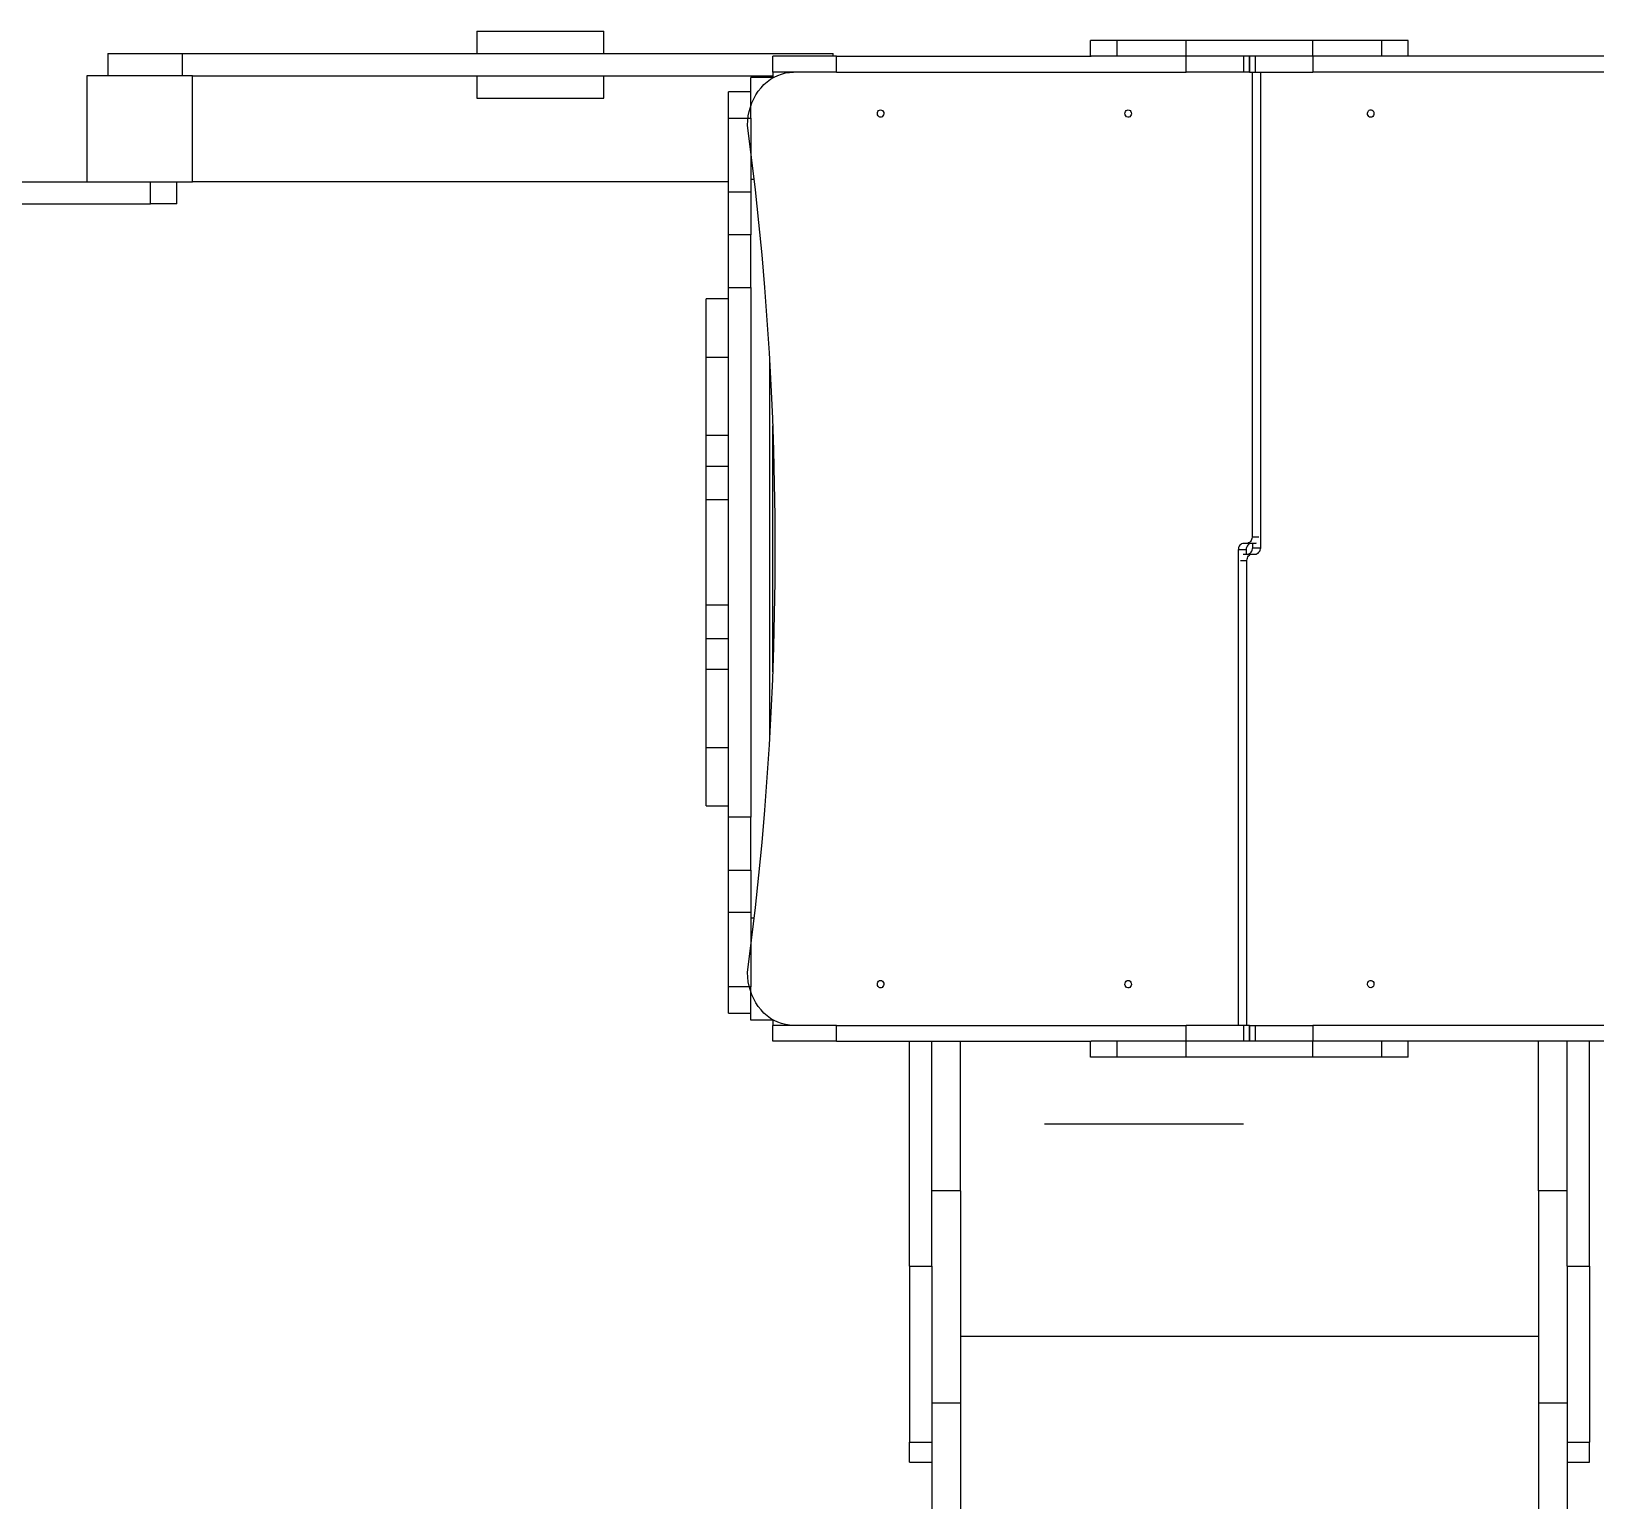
# Model space of a CAD drawing. Header units: millimetres. Extents: x -9796 to 8770, y -5907 to 5265.
# Drawn here: x 4438 to 5914, y -956 to 431 of the extents above; entities that cross this region are included whole.
import ezdxf

# ---------------------------------------------------------------- set-up
doc = ezdxf.new("R2010")
doc.units = ezdxf.units.MM
for name, color, linetype in [('DIKOM_ОБЪЕКТ', 7, 'Continuous'), ('DIKOM_РАЗМЕР_ЗОНА', 7, 'Continuous'), ('DIKOM_РАЗМЕР_ОБЪЕКТА', 7, 'Continuous')]:
    doc.layers.add(name, color=color, linetype=linetype)
doc.styles.add('style1', font='arial.ttf', dxfattribs={"width": 0.8})
doc.dimstyles.new('1-50', dxfattribs={"dimtxt": 300, "dimasz": 200, "dimexe": 100, "dimexo": 0, "dimgap": 100, "dimtad": 1, "dimdec": 0, "dimtxsty": 'style1', "dimcen": 0, "dimclrd": 7, "dimclre": 7, "dimadec": 1, "dimazin": 2, "dimtfac": 1, "dimtdec": 0, "dimtmove": 0, "dimatfit": 3, "dimfxl": 0, "dimlwd": 25, "dimlwe": 18, "dimarcsym": 0})

# ---------------------------------------------------------------- blocks, each defined once
blk = doc.blocks.new('*D5')
at = {"layer": 'Defpoints', "color": 0, "transparency": 16777216}
for p in [(7270, 166.7), (-5222.8, -386.2), (-5222.8, -5176.4)]:
    blk.add_point(p, dxfattribs=at)
at = {"layer": 'DIKOM_РАЗМЕР_ОБЪЕКТА', "color": 7, "lineweight": 18, "transparency": 16777216}
for p, q in [((7270, 166.7), (7270, -5276.4)), ((-5222.8, -386.2), (-5222.8, -5276.4))]:
    blk.add_line(p, q, dxfattribs=at)
at = {"layer": 'DIKOM_РАЗМЕР_ОБЪЕКТА', "color": 7, "lineweight": 25, "transparency": 16777216}
blk.add_line((7070, -5176.4), (-5022.8, -5176.4), dxfattribs=at)
at = {"layer": 'DIKOM_РАЗМЕР_ОБЪЕКТА', "color": 7, "transparency": 16777216}
for points in [[(-5022.8, -5143.1), (-5022.8, -5209.7), (-5222.8, -5176.4)], [(7070, -5143.1), (7070, -5209.7), (7270, -5176.4)]]:
    blk.add_solid(points, dxfattribs=at)
at = {"layer": 'DIKOM_РАЗМЕР_ОБЪЕКТА', "color": 0, "transparency": 16777216, "insert": (1312.2, -4923.2), "char_height": 300, "attachment_point": 5, "style": 'style1'}
blk.add_mtext('12500', dxfattribs=at)
blk = doc.blocks.new('*D6')
at = {"layer": 'Defpoints', "color": 0, "transparency": 16777216}
for p in [(8770, -68.6), (-8225.6, -387.7), (-8225.6, -5806.9)]:
    blk.add_point(p, dxfattribs=at)
at = {"layer": 'DIKOM_РАЗМЕР_ЗОНА', "color": 7, "lineweight": 18, "transparency": 16777216}
for p, q in [((8770, -68.6), (8770, -5906.9)), ((-8225.6, -387.7), (-8225.6, -5906.9))]:
    blk.add_line(p, q, dxfattribs=at)
at = {"layer": 'DIKOM_РАЗМЕР_ЗОНА', "color": 7, "lineweight": 25, "transparency": 16777216}
blk.add_line((8570, -5806.9), (-8025.6, -5806.9), dxfattribs=at)
at = {"layer": 'DIKOM_РАЗМЕР_ЗОНА', "color": 7, "transparency": 16777216}
for points in [[(-8025.6, -5773.6), (-8025.6, -5840.2), (-8225.6, -5806.9)], [(8570, -5773.6), (8570, -5840.2), (8770, -5806.9)]]:
    blk.add_solid(points, dxfattribs=at)
at = {"layer": 'DIKOM_РАЗМЕР_ЗОНА', "color": 0, "transparency": 16777216, "insert": (1304.1, -5553.7), "char_height": 300, "attachment_point": 5, "style": 'style1'}
blk.add_mtext('17000', dxfattribs=at)

msp = doc.modelspace()

# ---------------------------------------------------------------- linework, layer by layer
at = {"layer": 'DIKOM_ОБЪЕКТ', "color": 7, "linetype": 'Continuous', "lineweight": 15}
for p, q in [((4858.4, 430.8), (4858.4, 409.8)), ((4858.4, 430.8), (4978.4, 430.8)), ((4978.4, 409.8), (4978.4, 430.8)), ((5438.1, 407.2), (5438.1, 422.2)), ((5463.2, 422.2), (5438.1, 422.2)), ((5438.1, 407.2), (5438.1, 422.2)), ((5438.1, 422.2), (5438.1, 422.2)), ((5463.2, 407.2), (5463.2, 422.2)), ((5528.2, 422.2), (5463.2, 422.2)), ((5528.2, 407.2), (5528.2, 422.2)), ((5648.1, 422.2), (5528.2, 422.2)), ((5648.1, 407.2), (5648.1, 422.2)), ((5713.1, 422.2), (5648.1, 422.2)), ((5713.1, 407.2), (5713.1, 422.2)), ((5738.1, 422.2), (5713.1, 422.2)), ((5738.1, 407.2), (5738.1, 422.2)), ((5738.1, 407.2), (5738.1, 422.2)), ((5738.1, 422.2), (5738.1, 422.2)), ((4510.1, 409.8), (4510.1, 388.8)), ((4510.1, 409.8), (4580.1, 409.8)), ((4580.1, 409.8), (4580.1, 388.8)), ((4580.1, 409.8), (5194.9, 409.8)), ((5138.1, 392.2), (5138.1, 407.2)), ((5198.2, 407.2), (5138.1, 407.2)), ((5194.9, 407.2), (5194.9, 409.8)), ((5198.2, 392.2), (5198.2, 407.2)), ((5198.2, 407.2), (5438.5, 407.2)), ((5463.2, 407.2), (5438.5, 407.2)), ((5528.2, 407.2), (5463.2, 407.2)), ((5648.1, 407.2), (5528.2, 407.2)), ((5528.2, 392.2), (5528.2, 407.2)), ((5582.9, 392.2), (5582.9, 407.2)), ((5588.1, 407.2), (5588.1, 392.2)), ((5588.1, 392.2), (5588.1, 407.2)), ((5593.4, 407.2), (5593.4, 392.2)), ((5713.1, 407.2), (5648.1, 407.2)), ((5648.1, 407.2), (5648.1, 392.2)), ((5737.8, 407.2), (5713.1, 407.2)), ((5978.1, 407.2), (5737.8, 407.2)), ((4490.1, 388.8), (4490.1, 288.8)), ((4590.1, 388.8), (4490.1, 388.8)), ((4490.1, 388.8), (4490.1, 388.8)), ((4510.1, 388.8), (4490.1, 388.8)), ((4590.1, 288.8), (4590.1, 388.8)), ((4590.1, 388.8), (5138.1, 388.8)), ((4858.4, 388.8), (4858.4, 367.8)), ((4978.4, 367.8), (4978.4, 388.8)), ((5138.1, 387.2), (5117.1, 387.2)), ((5117.1, 360.5), (5117.1, 387.2)), ((5138.1, 392.2), (5138.1, 387)), ((5198.2, 392.2), (5138.1, 392.2)), ((5198.2, 392.2), (5528.2, 392.2)), ((5582.9, 392.2), (5528.2, 392.2)), ((5588.1, 392.2), (5582.9, 392.2)), ((5588.1, 392.2), (5593.4, 392.2)), ((5590.5, 392.2), (5590.5, -46.8)), ((5593.4, 392.2), (5648.1, 392.2)), ((5598.7, -56.8), (5598.7, 392.2)), ((5978.1, 392.2), (5648.1, 392.2)), ((5117.1, 373.8), (5096.1, 373.8)), ((5096.1, 348.8), (5096.1, 373.8)), ((5117.1, 348.8), (5117.1, 373.8)), ((4858.4, 367.8), (4978.4, 367.8)), ((5096.1, 348.8), (5117.1, 348.8)), ((5096.1, 278.8), (5096.1, 348.8)), ((5117.1, 348.8), (5117.1, 278.8)), ((5117.1, 318), (5117.1, 291)), ((4378.6, 288.8), (4490.1, 288.8)), ((4490.1, 288.8), (4590.1, 288.8)), ((4550.2, 267.8), (4550.2, 288.8)), ((4575.1, 267.8), (4575.1, 288.8)), ((5096.1, 288.8), (4590.1, 288.8)), ((5120.5, 291), (5117.1, 291)), ((4378.6, 267.8), (4550.2, 267.8)), ((4575.1, 267.8), (4550.2, 267.8)), ((5117.1, 278.8), (5096.1, 278.8)), ((5096.1, 238.8), (5096.1, 278.8)), ((5117.1, 278.8), (5117.1, 238.8)), ((5117.1, 238.8), (5096.1, 238.8)), ((5096.1, 188.8), (5096.1, 238.8)), ((5117.1, 188.8), (5117.1, 238.8)), ((5096.1, 178.3), (5075.1, 178.3)), ((5075.1, 123.3), (5075.1, 178.3)), ((5096.1, -311.2), (5096.1, 188.8)), ((5096.1, 188.8), (5117.1, 188.8)), ((5117.1, 188.8), (5117.1, -311.2)), ((5075.1, 123.3), (5096.1, 123.3)), ((5075.1, 49.1), (5075.1, 123.3)), ((5135.1, -236.4), (5135.1, 120.9)), ((5096.1, 49.1), (5075.1, 49.1)), ((5075.1, 20.3), (5075.1, 49.1)), ((5138.1, -174), (5138.1, 58.4)), ((5075.1, 20.3), (5096.1, 20.3)), ((5075.1, -11.7), (5075.1, 20.3)), ((5096.1, -11.7), (5075.1, -11.7)), ((5075.1, -110.6), (5075.1, -11.7)), ((5577.5, -58.8), (5577.5, -507.8)), ((5585, -58.8), (5577.5, -58.8)), ((5585.3, -52.8), (5582.7, -52.8)), ((5585, -58.8), (5585, -62.8)), ((5592.8, -52.8), (5585.3, -52.8)), ((5596.8, -46.8), (5590.5, -46.8)), ((5591.2, -56.8), (5591.2, -52.8)), ((5591.2, -56.8), (5598.7, -56.8)), ((5579.5, -68.8), (5585.7, -68.8)), ((5583.4, -62.8), (5590.9, -62.8)), ((5585.7, -507.8), (5585.7, -68.8)), ((5590.9, -62.8), (5593.5, -62.8)), ((5075.1, -110.6), (5096.1, -110.6)), ((5075.1, -142.7), (5075.1, -110.6)), ((5096.1, -142.7), (5075.1, -142.7)), ((5075.1, -171.4), (5075.1, -142.7)), ((5075.1, -171.4), (5096.1, -171.4)), ((5075.1, -245.6), (5075.1, -171.4)), ((5096.1, -245.6), (5075.1, -245.6)), ((5075.1, -300.6), (5075.1, -245.6)), ((5075.1, -300.6), (5096.1, -300.6)), ((5117.1, -311.2), (5096.1, -311.2)), ((5096.1, -361.2), (5096.1, -311.2)), ((5117.1, -361.2), (5117.1, -311.2)), ((5096.1, -361.2), (5117.1, -361.2)), ((5096.1, -401.2), (5096.1, -361.2)), ((5117.1, -361.2), (5117.1, -401.2)), ((5117.1, -401.2), (5096.1, -401.2)), ((5096.1, -471.2), (5096.1, -401.2)), ((5117.1, -401.2), (5117.1, -471.2)), ((5117.1, -406.5), (5117.1, -433.5)), ((5120.5, -406.5), (5117.1, -406.5)), ((5117.1, -471.2), (5096.1, -471.2)), ((5096.1, -496.2), (5096.1, -471.2)), ((5117.1, -496.2), (5117.1, -471.2)), ((5117.1, -502.8), (5117.1, -476)), ((5096.1, -496.2), (5117.1, -496.2)), ((5138.1, -502.8), (5117.1, -502.8)), ((5138.1, -502.5), (5138.1, -507.8)), ((5138.1, -522.8), (5138.1, -507.8)), ((5198.2, -507.8), (5138.1, -507.8)), ((5198.2, -522.8), (5198.2, -507.8)), ((5198.2, -507.8), (5528.2, -507.8)), ((5528.2, -522.8), (5528.2, -507.8)), ((5582.9, -507.8), (5528.2, -507.8)), ((5582.9, -522.8), (5582.9, -507.8)), ((5588.1, -507.8), (5582.9, -507.8)), ((5588.1, -507.8), (5588.1, -522.8)), ((5588.1, -507.8), (5593.4, -507.8)), ((5588.1, -522.8), (5588.1, -507.8)), ((5593.4, -507.8), (5593.4, -522.8)), ((5593.4, -507.8), (5648.1, -507.8)), ((5648.1, -507.8), (5648.1, -522.8)), ((5978.1, -507.8), (5648.1, -507.8)), ((5198.2, -522.8), (5138.1, -522.8)), ((5198.2, -522.8), (5438.5, -522.8)), ((5267.1, -735.1), (5267.1, -522.8)), ((5288.1, -735.1), (5288.1, -522.8)), ((5315.1, -663.9), (5315.1, -522.8)), ((5438.1, -537.8), (5438.1, -522.8)), ((5438.1, -537.8), (5438.1, -522.8)), ((5463.2, -522.8), (5438.5, -522.8)), ((5463.2, -537.8), (5463.2, -522.8)), ((5528.2, -522.8), (5463.2, -522.8)), ((5528.2, -537.8), (5528.2, -522.8)), ((5648.1, -522.8), (5528.2, -522.8)), ((5648.1, -537.8), (5648.1, -522.8)), ((5713.1, -522.8), (5648.1, -522.8)), ((5713.1, -537.8), (5713.1, -522.8)), ((5737.8, -522.8), (5713.1, -522.8)), ((5978.1, -522.8), (5737.8, -522.8)), ((5738.1, -537.8), (5738.1, -522.8)), ((5738.1, -537.8), (5738.1, -522.8)), ((5861.1, -663.9), (5861.1, -522.8)), ((5888.1, -735.1), (5888.1, -522.8)), ((5909.1, -735.1), (5909.1, -522.8)), ((5463.2, -537.8), (5438.1, -537.8)), ((5438.1, -537.8), (5438.1, -537.8)), ((5528.2, -537.8), (5463.2, -537.8)), ((5648.1, -537.8), (5528.2, -537.8)), ((5713.1, -537.8), (5648.1, -537.8)), ((5738.1, -537.8), (5713.1, -537.8)), ((5738.1, -537.8), (5738.1, -537.8)), ((5582.6, -600.9), (5394.7, -600.9)), ((5315.1, -663.9), (5288.1, -663.9)), ((5315.1, -663.9), (5315.1, -864.5)), ((5888.1, -663.9), (5861.1, -663.9)), ((5861.1, -663.9), (5861.1, -864.5)), ((5267.1, -735.1), (5288.1, -735.1)), ((5267.1, -735.1), (5267.1, -901.2)), ((5288.1, -735.1), (5288.1, -901.2)), ((5888.1, -735.1), (5909.1, -735.1)), ((5888.1, -735.1), (5888.1, -901.2)), ((5909.1, -735.1), (5909.1, -901.2)), ((5861.1, -801.5), (5315.1, -801.5)), ((5315.1, -864.5), (5288.1, -864.5)), ((5315.1, -864.5), (5315.1, -1853.7)), ((5888.1, -864.5), (5861.1, -864.5)), ((5861.1, -864.5), (5861.1, -1853.7)), ((5267.1, -901.2), (5288.1, -901.2)), ((5267.1, -920.1), (5267.1, -901.2)), ((5288.1, -901.2), (5288.1, -1853.7)), ((5888.1, -901.2), (5909.1, -901.2)), ((5888.1, -901.2), (5888.1, -1853.7)), ((5909.1, -920.1), (5909.1, -901.2)), ((5267.1, -920.1), (5288.1, -920.1)), ((5888.1, -920.1), (5909.1, -920.1))]:
    msp.add_line(p, q, dxfattribs=at)
at = {"layer": 'DIKOM_ОБЪЕКТ', "color": 7, "linetype": 'Continuous', "lineweight": 15, "flags": 128}
for points in [[(5114.2, 342.2), (5114.3, 346.6), (5114.8, 350.9), (5115.6, 355.2), (5116.8, 359.3), (5118.2, 363.4), (5120, 367.2), (5122, 370.9), (5124.3, 374.4), (5126.9, 377.6), (5129.6, 380.5), (5132.6, 383.2), (5135.8, 385.5), (5139.2, 387.5), (5142.7, 389.2), (5146.3, 390.5), (5150, 391.5), (5153.7, 392), (5157.5, 392.2)], [(5239.7, 356.7), (5240.7, 356.5), (5241.6, 356), (5242.3, 355.1), (5242.7, 354.1), (5242.8, 352.9), (5242.5, 351.8), (5242, 350.9), (5241.2, 350.1), (5240.2, 349.8), (5239.2, 349.8), (5238.3, 350.1), (5237.5, 350.9), (5237, 351.8), (5236.7, 352.9), (5236.8, 354.1), (5237.2, 355.1), (5237.9, 356), (5238.8, 356.5), (5239.7, 356.7)], [(5473.6, 356.7), (5474.6, 356.5), (5475.4, 356), (5476.1, 355.1), (5476.5, 354.1), (5476.6, 352.9), (5476.3, 351.8), (5475.8, 350.9), (5475, 350.1), (5474.1, 349.8), (5473.1, 349.8), (5472.1, 350.1), (5471.3, 350.9), (5470.8, 351.8), (5470.5, 352.9), (5470.6, 354.1), (5471, 355.1), (5471.7, 356), (5472.6, 356.5), (5473.6, 356.7)], [(5702.6, 349.7), (5701.6, 349.9), (5700.8, 350.5), (5700.1, 351.3), (5699.7, 352.4), (5699.6, 353.5), (5699.8, 354.6), (5700.4, 355.6), (5701.2, 356.3), (5702.1, 356.7), (5703.1, 356.7), (5704.1, 356.3), (5704.9, 355.6), (5705.4, 354.6), (5705.6, 353.5), (5705.6, 352.4), (5705.2, 351.3), (5704.5, 350.5), (5703.6, 349.9), (5702.6, 349.7)], [(5114.2, -457.8), (5118, -427.2), (5121.6, -396.6), (5124.8, -365.9), (5127.8, -335.2), (5130.4, -304.5), (5132.7, -273.7), (5134.8, -242.9), (5136.5, -212.1), (5137.9, -181.3), (5138.9, -150.4), (5139.7, -119.5), (5140.2, -88.7), (5140.3, -57.8), (5140.2, -26.9), (5139.7, 4), (5138.9, 34.9), (5137.9, 65.7), (5136.5, 96.6), (5134.8, 127.4), (5132.7, 158.2), (5130.4, 189), (5127.8, 219.7), (5124.8, 250.4), (5121.6, 281), (5118, 311.7), (5114.2, 342.2)], [(5582.7, -52.8), (5581.7, -52.9), (5580.7, -53.2), (5579.8, -53.8), (5579, -54.5), (5578.4, -55.4), (5577.9, -56.5), (5577.6, -57.6), (5577.5, -58.8)], [(5590.2, -52.8), (5589.2, -52.9), (5588.2, -53.2), (5587.3, -53.8), (5586.5, -54.5), (5585.9, -55.4), (5585.4, -56.5), (5585.1, -57.6), (5585, -58.8)], [(5590.5, -46.8), (5590.4, -47.9), (5590.1, -49.1), (5589.6, -50.1), (5589, -51), (5588.2, -51.8), (5587.3, -52.3), (5586.3, -52.7), (5585.3, -52.8)], [(5586, -62.8), (5587, -62.7), (5588, -62.3), (5588.9, -61.8), (5589.7, -61), (5590.3, -60.1), (5590.8, -59.1), (5591.1, -57.9), (5591.2, -56.8)], [(5594.4, -52.5), (5593.8, -52.7), (5592.8, -52.8)], [(5593.5, -62.8), (5594.5, -62.7), (5595.5, -62.3), (5596.4, -61.8), (5597.1, -61), (5597.8, -60.1), (5598.3, -59.1), (5598.6, -57.9), (5598.7, -56.8)], [(5582.1, -63), (5582.4, -62.9), (5583.4, -62.8)], [(5585.7, -68.8), (5585.8, -67.6), (5586.1, -66.5), (5586.6, -65.4), (5587.2, -64.5), (5588, -63.8), (5588.9, -63.2), (5589.9, -62.9), (5590.9, -62.8)], [(5157.5, -507.8), (5153.7, -507.6), (5150, -507), (5146.3, -506.1), (5142.7, -504.8), (5139.2, -503.1), (5135.8, -501.1), (5132.6, -498.7), (5129.6, -496.1), (5126.9, -493.1), (5124.3, -489.9), (5122, -486.5), (5120, -482.8), (5118.2, -478.9), (5116.8, -474.9), (5115.6, -470.7), (5114.8, -466.5), (5114.3, -462.1), (5114.2, -457.8)], [(5239.7, -465.3), (5240.7, -465.5), (5241.6, -466), (5242.3, -466.9), (5242.7, -467.9), (5242.8, -469.1), (5242.5, -470.2), (5242, -471.1), (5241.2, -471.9), (5240.2, -472.2), (5239.2, -472.2), (5238.3, -471.9), (5237.5, -471.1), (5237, -470.2), (5236.7, -469.1), (5236.8, -467.9), (5237.2, -466.9), (5237.9, -466), (5238.8, -465.5), (5239.7, -465.3)], [(5473.6, -465.3), (5474.6, -465.5), (5475.4, -466), (5476.1, -466.9), (5476.5, -467.9), (5476.6, -469.1), (5476.3, -470.2), (5475.8, -471.1), (5475, -471.9), (5474.1, -472.2), (5473.1, -472.2), (5472.1, -471.9), (5471.3, -471.1), (5470.8, -470.2), (5470.5, -469.1), (5470.6, -467.9), (5471, -466.9), (5471.7, -466), (5472.6, -465.5), (5473.6, -465.3)], [(5702.6, -472.3), (5701.6, -472.1), (5700.8, -471.5), (5700.1, -470.7), (5699.7, -469.6), (5699.6, -468.5), (5699.8, -467.4), (5700.4, -466.4), (5701.2, -465.7), (5702.1, -465.3), (5703.1, -465.3), (5704.1, -465.7), (5704.9, -466.4), (5705.4, -467.4), (5705.6, -468.5), (5705.6, -469.6), (5705.2, -470.7), (5704.5, -471.5), (5703.6, -472.1), (5702.6, -472.3)]]:
    msp.add_lwpolyline(points, dxfattribs=at)

# ---------------------------------------------------------------- dimensions: what is measured, and where the dimension line sits
at = {"layer": 'DIKOM_РАЗМЕР_ЗОНА'}
dim = msp.add_linear_dim(base=(-8225.6, -5806.9), p1=(8770, -68.6), p2=(-8225.6, -387.7), angle=180, text='17000', dimstyle='1-50', override={"dimscale": 1, "dimtix": 0, "dimtofl": 1, "dimtmove": 0, "dimatfit": 3}, dxfattribs=at)
dim.commit()
dim.dimension.update_dxf_attribs({"geometry": '*D6', "text_midpoint": (1304.1, -5806.9), "dimtype": 160})
at = {"layer": 'DIKOM_РАЗМЕР_ОБЪЕКТА'}
dim = msp.add_linear_dim(base=(-5222.8, -5176.4), p1=(7270, 166.7), p2=(-5222.8, -386.2), angle=180, text='12500', dimstyle='1-50', override={"dimscale": 1, "dimtix": 0, "dimtofl": 1, "dimtmove": 0, "dimatfit": 3}, dxfattribs=at)
dim.commit()
dim.dimension.update_dxf_attribs({"geometry": '*D5', "text_midpoint": (1312.2, -5176.4), "dimtype": 160})

doc.saveas('drawing.dxf')
